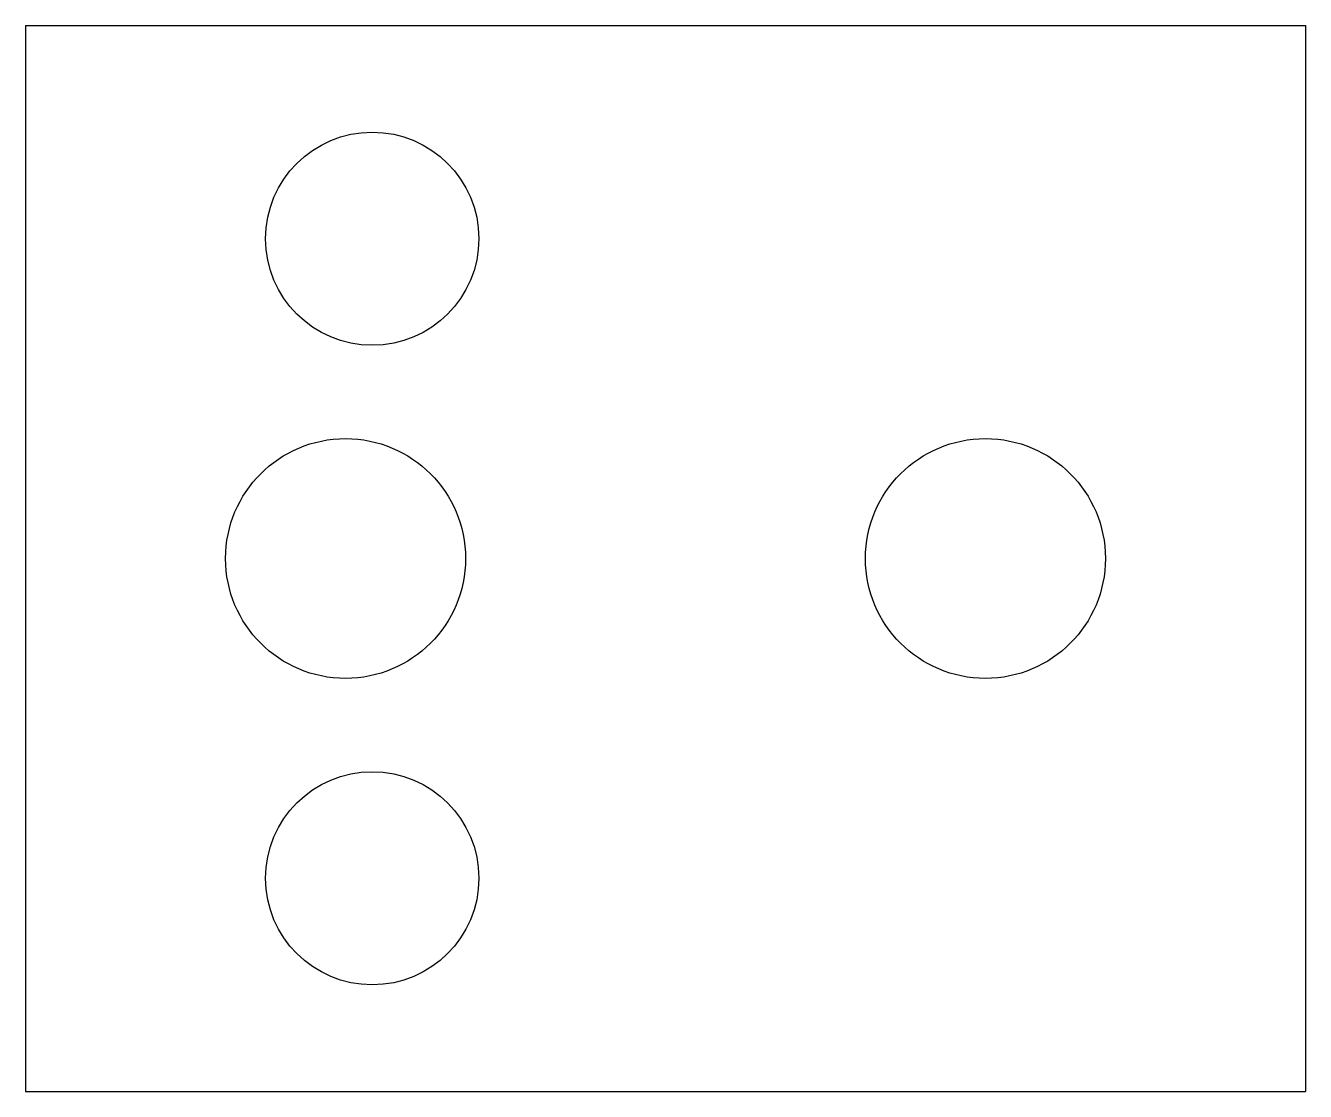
# Model space of a CAD drawing. Header units: millimetres. Extents: x 0 to 24, y 0 to 20.
import ezdxf

# ---------------------------------------------------------------- set-up
doc = ezdxf.new("R2010")
doc.units = ezdxf.units.MM
for name, color, linetype in [('SECTION_Z0p010', 7, 'CONTINUOUS'), ('SECTION_Z14p000', 7, 'CONTINUOUS'), ('SECTION_Z18p990', 7, 'CONTINUOUS'), ('SECTION_Z4p500', 7, 'CONTINUOUS')]:
    doc.layers.add(name, color=color, linetype=linetype)

msp = doc.modelspace()

# ---------------------------------------------------------------- linework, layer by layer
at = {"layer": 'SECTION_Z0p010'}
for p, q in [((0, 20, 0.01), (24, 20, 0.01)), ((0, 20, 0.01), (0, 0, 0.01)), ((24, 20, 0.01), (24, 0, 0.01)), ((0, 0, 0.01), (24, 0, 0.01))]:
    msp.add_line(p, q, dxfattribs=at)
for centre, radius in [((6.5, 16, 0.01), 2), ((6, 10, 0.01), 2.25), ((18, 10, 0.01), 2.25), ((6.5, 4, 0.01), 2)]:
    msp.add_circle(centre, radius, dxfattribs=at)
at = {"layer": 'SECTION_Z14p000'}
for p, q in [((0, 20, 14), (24, 20, 14)), ((0, 20, 14), (0, 0, 14)), ((24, 20, 14), (24, 0, 14)), ((0, 0, 14), (24, 0, 14))]:
    msp.add_line(p, q, dxfattribs=at)
for centre in [(6, 10, 14), (18, 10, 14)]:
    msp.add_circle(centre, 2.25, dxfattribs=at)
at = {"layer": 'SECTION_Z18p990'}
for p, q in [((0, 20, 18.99), (24, 20, 18.99)), ((0, 20, 18.99), (0, 0, 18.99)), ((24, 20, 18.99), (24, 0, 18.99)), ((0, 0, 18.99), (24, 0, 18.99))]:
    msp.add_line(p, q, dxfattribs=at)
for centre in [(6, 10, 18.99), (18, 10, 18.99)]:
    msp.add_circle(centre, 2.25, dxfattribs=at)
at = {"layer": 'SECTION_Z4p500'}
for p, q in [((0, 20, 4.5), (24, 20, 4.5)), ((0, 20, 4.5), (0, 0, 4.5)), ((24, 20, 4.5), (24, 0, 4.5)), ((0, 0, 4.5), (24, 0, 4.5))]:
    msp.add_line(p, q, dxfattribs=at)
for centre, radius in [((6.5, 16, 4.5), 2), ((6, 10, 4.5), 2.25), ((18, 10, 4.5), 2.25), ((6.5, 4, 4.5), 2)]:
    msp.add_circle(centre, radius, dxfattribs=at)

doc.saveas('drawing.dxf')
